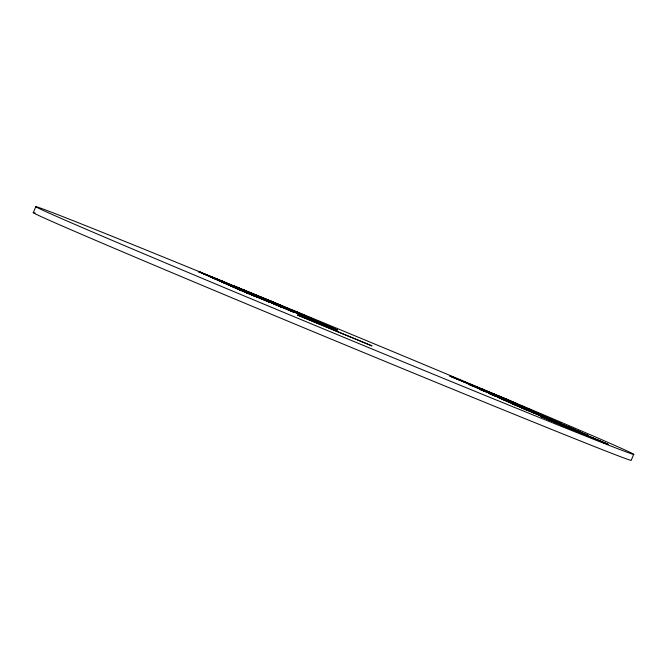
<?xml version="1.0" encoding="UTF-8"?>
<svg xmlns="http://www.w3.org/2000/svg" width="667" height="667" viewBox="0 0 667 667"><rect width="100%" height="100%" fill="white"/><g stroke="black" fill="none" stroke-linecap="round" stroke-linejoin="round"><path stroke-width="1" d="M560.88 424.946L608.171 444.497L561.264 424.704M582.599 433.683L597.507 440.103M320.81 322.678C319.176 322.053 322.261 323.612 321.019 322.77M219.326 280.49L217.384 279.39L220.569 280.99M33.35 212.556L35.826 206.578M198.533 271.636L222.386 281.307L198.332 271.536L241.154 290.545L269.093 302.018L222.311 281.207L277.505 305.444M204.786 274.229L228.973 284.617M211.239 276.863L208.804 276.013L229.131 284.576M208.863 275.888L210.047 276.555M210.222 276.63L210.947 276.772M211.756 277.33L217.4 279.54M213.207 277.972L213.999 278.197M215.499 278.906L213.482 278.039L220.519 281.115L217.917 280.007L220.002 280.899M213.515 278.047L214.891 278.447M214.924 278.581L213.732 277.881L220.785 280.807M215.249 278.406L217.367 279.381M214.649 278.406L215.549 278.614L214.699 278.281M226.28 283.25L216.842 279.24M217.242 279.49L213.215 277.572L225.404 283.267M218.001 279.898L219.668 280.323L218.918 280.098M219.76 280.715L216.05 279.089M220.027 280.549L216.792 279.365M220.96 281.166L225.938 283.041L214.841 278.573M226.313 283.667L220.11 280.89L225.571 283.258M221.911 281.424L220.135 280.515M220.935 281.074L222.178 281.357M222.003 281.499L223.82 282.308L221.111 281.216M222.378 281.682L221.294 281.082M223.845 282.616L222.528 281.908L225.888 283.167M222.428 281.557L223.47 281.874M223.62 282.241L222.82 281.724M223.737 282.174L223.612 282.591L247.265 292.505L246.598 292.063M224.312 282.9L223.67 282.466L239.186 288.978M224.529 282.808L226.613 283.542M225.229 282.725L221.369 280.924M224.529 282.491L225.721 282.95L221.077 281.316M225.646 282.908L225.279 282.591M227.047 283.8L228.239 284.125L226.346 283.367L230.323 284.992L226.505 283.525M227.197 284.042L231.024 285.584M228.189 284.25L225.696 283.033M227.155 283.884L234.359 286.785L228.548 284.309M240.445 289.978L229.098 284.826L234.792 287.219M229.848 284.767L235.042 287.235M229.765 285.318L229.348 284.942M226.296 283.492L229.965 284.859M234.434 287.21L230.215 285.126M235.193 287.51L231.09 285.918L232.475 286.31M229.523 284.817L232.399 286.118L231.833 285.718M232.5 285.593L239.111 288.127L232.55 285.459M232.908 286.435L232.383 286.218M233.208 286.643L234.917 287.535L233.108 286.668L234.15 287.244M234.234 287.052L231.266 285.701M235.009 287.652L235.143 287.202L237.177 288.052M237.986 287.669L235.443 286.81L237.927 287.794M236.06 288.061L235.059 287.527M240.095 289.828L236.426 288.027L237.56 288.636M236.001 287.877L239.653 289.353M235.084 287.385L237.077 288.144M237.644 288.252L238.069 288.427L236.285 287.902M239.428 289.261L239.787 289.553L236.843 288.136L239.937 289.411M241.062 290.162L235.701 287.785M239.77 289.686L238.603 289.044L241.112 290.037M238.794 288.894L236.452 287.819M238.944 289.195L238.719 288.711M238.094 288.561L238.969 289.036L237.369 288.361M239.503 289.353L245.948 291.938L244.097 291.346M240.237 289.52L241.371 290.12M240.262 289.987L238.186 288.678M240.395 290.212L198.499 271.452M241.412 290.07L238.002 288.444M247.424 293.071L242.296 290.745L245.373 291.963M247.365 291.863L242.655 289.728L245.398 291.087M242.53 289.895L243.147 289.912M233.909 286.085L244.497 290.829M243.63 291.154L241.279 290.17M243.839 291.571L242.538 290.854M242.279 290.52L244.022 291.279L243.63 290.945M239.987 289.653L244.339 291.129M246.848 292.813L244.197 291.679L248.441 293.247L244.822 291.704M245.89 292.063L245.289 291.629M245.164 292.213L268.884 301.918M245.681 291.145L246.315 291.229L245.339 290.945M245.539 292.054L244.389 291.746M245.981 291.446L301.1 313.924L294.797 311.197M242.988 289.895L246.206 291.012M250.484 294.089L246.748 292.596M250.784 293.48L247.907 292.204L252.109 294.18M248.224 293.238L247.274 292.988M249.933 293.889L250.492 293.955M252.901 294.43L251.384 293.839L252.843 294.564M252.601 294.722L253.293 295.181L229.048 285.001L232.049 286.01M252.793 295.047L256.628 296.823L251.884 294.664M252.76 295.248L254.627 295.848L252.81 295.114M253.702 295.631L254.185 295.639M272.286 302.81L254.594 295.164L262.348 298.516L260.847 297.732M256.036 296.548L253.21 295.223M256.086 296.623L256.687 296.698L256.095 296.423M257.229 296.782L257.904 297.224L233.675 286.91M266.375 300.458L262.206 298.699L265.258 299.85M265.016 299.933C261.906 298.349 272.986 303.051 267.725 301.025M264.44 299.2L260.922 297.874L277.105 304.761M267.392 300.75L271.744 302.56M268.909 301.534L280.207 306.436M269.802 300.85L271.161 301.292M271.411 302.418L269.701 301.376M272.386 302.818L275.279 303.81M272.303 303.277L277.555 305.319M273.111 302.259L270.393 301.117M273.47 303.293L272.678 302.943M267.901 301.125L307.237 317.25L269.46 301.442L270.035 301.717M276.647 305.086L275.112 304.285M277.189 303.985L272.011 302.026L275.855 303.577L273.995 302.593M275.613 304.527L279.039 305.978M276.663 303.76L274.012 302.476M276.43 304.46L274.004 303.101M278.347 305.503L280.965 306.703L278.289 305.619M275.363 304.402L279.265 305.82L275.413 304.277M280.49 306.587L282.316 307.312L281.382 306.778M282.133 307.245L279.681 306.203M283.025 307.137L282.424 306.72L286.393 308.337M284.834 307.262L277.247 303.86M283.508 307.037L286.752 308.488M283.75 307.637L291.729 310.697L287.043 308.571M283.408 307.462L286.635 308.754L282.625 306.962M286.101 308.504L286.685 308.629M286.393 308.187L287.327 308.721M288.594 309.605L286.993 308.704M279.623 306.328L294.205 312.339L287.143 309.171M297.649 312.856L287.652 308.521M287.652 308.854L289.053 309.605L287.602 308.988M287.093 309.305L290.62 310.68M291.521 309.997L287.602 308.646M291.671 311.314L294.264 312.214L288.736 309.847M294.08 311.831L297.307 313.04L283.075 307.012M251.792 294.08L297.365 312.473M294.689 311.664L287.969 308.646M293.147 310.914L295.973 311.906M296.181 312.815L297.415 313.048M296.523 313.173L303.352 316.075M299.725 313.482L298.132 312.84L299.825 313.94L293.255 311.047M297.432 312.765L294.731 311.422M299.95 313.899L298.241 312.881M303.635 315.333L299.208 313.398L300.9 314.174M299.666 313.282L299.958 313.782M299.458 314.474L296.582 313.048M303.001 315.933L299.666 314.324L302.726 315.666M300.15 313.54L301.05 314.049L300.1 313.665A61.647 0.542 22.5 0 1 303.76 315.258M297.682 312.389L304.369 315.433L302.401 314.649M305.044 316.025L301.684 314.507M301.709 315.391L299.508 314.349M303.143 314.891L325.046 324.462L322.686 323.787M303.668 315.449L302.993 315.007L304.085 315.724L302.943 315.132M304.135 316.4L308.746 318.159L304.952 316.533M304.519 315.841L309.488 317.951M329.139 326.371L300.408 314.007M305.411 316.517L306.011 316.608M304.636 316.475L305.803 316.933L303.327 315.624M305.511 316.066L306.22 316.208M305.228 316.083L321.336 322.911M306.845 317.058L294.264 311.472M323.545 323.87L306.478 316.8M245.356 291.12L244.722 290.879L314.199 319.801L307.62 316.725M308.796 317.509L308.104 317.017M308.421 318.001L306.795 317.159M308.854 317.384L309.655 317.775L308.963 317.309M309.205 317.884L309.713 317.659M303.06 315.991L319.21 322.561L306.036 316.725M309.121 317.642L310.855 318.251L308.629 317.4M307.829 317.442L312.556 319.86C314.857 320.402 320.06 323.161 318.726 322.036M303.902 315.95L333.225 328.097L331.549 327.58M314.207 319.66L312.364 319.068M313.432 320.243L298.616 313.999M314.107 320.177L313.073 319.568M318.417 321.869L313.782 319.785M313.84 320.385L316.05 321.244L315.633 320.902M316.183 320.952L328.748 326.096L328.181 326.063A53.477 0.467 22.5 0 0 319.426 322.469L318.993 322.294M316.808 321.177L316.5 320.885L318.467 321.744M318.209 321.978L318.676 321.744M319.36 322.353L324.996 324.587M319.426 322.469L319.485 322.344A53.477 0.467 22.5 0 1 328.231 325.938L328.748 326.155M319.601 322.186L306.311 316.567M320.418 322.67L322.369 323.653M324.42 324.612L321.019 322.961M321.236 322.911L319.651 322.061M321.744 323.312L323.27 324.17M322.211 323.195L322.595 323.662M322.52 323.912L337.494 329.982M323.628 324.404L322.011 323.57M323.67 323.987L324.946 324.579L324.012 323.995M324.012 324.204L325.029 324.462M324.437 324.379L325.93 325.271L324.871 324.646M327.18 325.404L329.781 326.655L329.006 326.346M328.231 325.938L329.723 326.78L328.956 326.471M333.175 328.222L327.088 325.654M332.091 327.797L333.208 328.089M332.983 328.247L334.009 328.698M334.359 328.589L337.444 330.107M496.481 395.589L449.992 375.971L507.704 399.7M455.428 378.531L449.992 375.971M468.384 384.142L530.857 410.122M469.71 384.4L455.478 378.406M478.456 388.211L469.76 384.275M484.892 391.612L479.423 389.036L551.701 419.376L546.24 416.8M504.06 398.457L480.448 388.661L504.06 398.457L498.207 396.123M481.624 389.336L480.448 388.661M494.697 395.965L489.236 393.388L561.564 423.603L509.371 402.476L499.041 397.749L520.769 407.037M500.233 396.948L498.149 396.248M504.302 398.808L516.583 403.702L507.037 399.4M507.754 400.483L530.907 409.997M504.252 398.933L510.789 401.451M579.139 431.407L511.923 403.46L574.387 429.448M515.549 403.493L516.491 403.685M517.384 406.036L511.923 403.46M527.163 410.38L521.727 407.812L561.306 424.954L577.222 431.199M525.396 407.545L468.334 384.267M536.426 412.448L541.896 415.024L507.695 400.617M575.137 430.824L543.455 417.592A283.217 2.468 22.5 0 1 541.237 416.567L553.76 421.561M541.446 416.241L561.322 424.579M550.267 420.602L543.505 417.459A283.217 2.468 22.5 0 1 541.287 416.441M552.134 420.635L575.796 430.298L575.187 430.157M553.36 421.177L552.184 420.51M556.045 421.152L561.514 423.728M560.755 424.879L553.585 421.511M564.999 425.93L562.673 425.121L571.244 428.639M563.465 425.621L560.647 424.279M550.317 420.477L564.741 426.371M568.926 426.872L573.47 429.039M564.691 426.505L568.843 427.989M568.793 428.114L570.235 428.397M575.796 430.298L571.919 428.914L574.787 429.831M573.562 429.29L574.737 429.957M579.448 431.541L578.773 431.241M575.804 430.774L580.482 432.533M581.624 433.567L582.541 433.783M578.439 431.774L588.319 435.543L579.089 431.532M582.474 433.417L588.227 435.526M608.171 444.497L599.433 440.462M633.65 454.444A323.828 2.826 22.5 0 1 174.27 266.625A323.828 2.826 22.5 0 1 196.298 270.46A323.828 2.826 22.5 0 1 633.65 454.444L631.174 460.422A323.828 2.826 22.5 0 1 308.379 329.648A323.828 2.826 22.5 0 1 35.134 213.073M298.758 312.881L301.017 314.04L297.64 312.548M516.441 403.81L512.756 402.093M588.177 435.659L579.39 431.666M213.54 277.914L215.558 278.781M314.199 319.801L313.432 319.501M244.055 291.145L242.813 290.654M222.461 281.991L222.036 281.833L224.279 282.725M285.226 308.246L289.645 309.855L288.736 309.43M216.008 279.198L217.959 279.973M236.36 288.244L237.294 288.611L236.543 288.219M304.102 315.791L303.385 315.499M272.286 302.318L268.926 300.934M223.67 282.116L222.945 281.899M302.568 314.957L303.035 315.141M245.948 291.938L244.147 291.221M275.263 303.352L270.152 301.251M210.28 276.505L209.855 276.33M321.586 323.395L323.111 324.07M217.976 279.873L220.602 280.932M241.204 289.82C238.553 288.769 242.013 290.395 240.637 289.711M245.731 290.995L247.415 291.737M275.855 303.577L271.894 301.859M285.326 308.054L286.343 308.462M233.108 286.752L231.999 286.135M247.332 292.863L248.891 293.68L240.453 290.087M229.907 284.984L227.164 283.775M229.215 285.009L230.098 285.359M278.347 305.636L279.623 306.145M308.479 317.876L304.119 316.066M581.682 433.442L570.185 428.522M211.823 277.18L214.049 278.072M306.12 316.316L303.852 315.324M503.743 398.499L501.809 397.732M210.28 276.647L213.215 277.881M243.955 291.254L242.763 290.779M299.741 314.499L300.383 314.757M222.511 281.866C221.569 281.541 224.379 282.683 221.411 281.357M243.096 290.037L247.165 292.004L241.304 289.37L242.138 289.878M297.49 312.64L300.775 314.032L299.533 313.673M290.729 310.747L289.57 310.272L290.545 310.814M254.127 295.798L254.577 295.973L253.352 295.431M514.732 403.176L510.739 401.576M223.437 281.983L222.836 281.974L224.204 282.766M231.983 285.96L230.474 285.134L232.45 285.993L232.074 285.818M237.477 288.311L239.028 288.903M231.866 286.06L231.182 285.793L232.65 286.451M270.093 301.592L276.713 304.444L272.444 302.535L275.329 303.677M224.587 282.366L225.696 282.783M248.032 292.254L248.799 292.563M254.719 295.214L255.528 295.548M249.983 293.763L244.389 291.529M256.145 296.49L251.834 294.797M324.495 324.254L324.062 324.079M231.816 286.193L232.424 286.435M291.079 310.263L289.561 309.488L292.713 310.789M299.867 314.399L300.433 314.632M222.57 281.666L225.304 282.75M238.044 288.694L236.768 288.019M582.524 433.292L563.523 425.488M230.348 285.301L229.048 284.626M230.974 285.718L227.147 284.175M273.945 303.227L270.168 301.701L273.52 303.168M308.871 317.484L308.054 317.142M236.71 288.152L237.419 288.436M246.982 292.521L248.491 293.121L246.807 292.388M221.661 281.14L223.887 282.083M221.01 281.032L223.829 282.208M302.451 314.524L304.202 315.208M295.923 312.031L297.307 312.606M229.465 284.942L225.821 283.333M310.48 318.251L309.296 317.684M312.423 318.943L313.165 319.243M234.059 287.135L235.009 287.444M320.068 322.403L320.935 322.761M319.485 322.344L317.742 321.636M320.01 322.528L320.885 322.886M322.903 323.753L323.487 323.995M252.218 295.022L253.493 295.573M312.606 319.726L315.791 320.977M331.607 327.447L332.141 327.672M571.969 428.789L567.534 426.972M305.136 315.766L244.956 290.879M268.876 301.384L305.461 316.383M313.44 319.785L309.421 317.942L320.944 323.203M314.566 320.135L327.147 325.529L313.015 319.693M257.904 297.224L239.787 289.553M279.206 305.945L304.285 316.216M449.942 376.096L506.945 399.508M280.907 306.712L291.721 311.189M479.373 389.161L541.946 414.899M489.178 393.522L551.759 419.251M498.991 397.874L561.564 423.603M511.864 403.585L574.445 429.323M521.677 407.946L578.681 431.349M580.432 432.658L599.383 440.587M541.237 416.567L553.71 421.686M597.532 439.987L608.221 444.372M220.627 280.715L221.319 281.049M268.609 300.35L271.11 301.417M297.199 312.223L298.541 312.931M249.625 292.68L243.255 290.003M268.551 300.475L269.985 301.067M284.526 307.012L281.015 305.686L284.884 307.128M221.194 281.015L216.8 279.298M249.575 292.805L246.056 291.346M303.902 315.199L304.936 315.741M221.269 281.332L224.637 282.8M245.348 291.221L244.681 290.937L251.634 293.839M252.168 294.055L250.642 293.455M222.094 281.791L220.027 280.932L221.019 281.449M226.271 283.625L228.089 284.292M233.683 286.752L237.694 288.336M286.251 308.396L287.277 308.846M317.792 321.502L319.084 322.003M233.158 286.543L235.401 287.51M236.777 288.169L237.61 288.511M243.105 290.854L244.005 291.221M302.918 315.408L304.135 315.908M241.938 290.437L245.331 292.021L241.737 290.387M287.777 309.405L290.77 310.897M304.085 316.033L301.242 314.999L305.694 316.7M328.447 326.171L329.173 326.471M493.255 394.089L490.987 393.155L492.446 393.905M250.534 294.105L247.79 292.955L250.484 294.23M303.402 315.95L301.717 315.283M327.355 325.763L328.272 326.138M243.53 291.279L239.937 289.786M498.974 396.615L481.674 389.211M496.431 395.714L498.924 396.74M270.035 300.934L272.328 301.893M271.044 301.209L273.787 302.351M269.76 300.85L275.93 303.418M248.007 291.979L248.649 292.246M269.71 300.975L273.061 302.393M304.469 315.433L307.57 316.85M247.957 292.104L248.591 292.371M219.701 280.507L220.727 280.932M291.062 310.138L292.663 310.922M220.077 280.807L222.211 281.816M224.737 282.633L226.33 283.5M251.584 293.964L250.917 293.688M224.687 282.766L226.363 283.542M228.589 284.501L229.998 285.084M232.65 286.326L237.093 288.069M250.584 293.58L248.549 292.58M271.261 302.234L272.336 302.685M241.346 289.978L241.879 290.203M244.439 291.404L244.872 291.579M267.951 301L265.791 300.217L271.236 302.543L265.733 300.342L275.062 304.41M297.365 313.173L289.103 309.471M280.824 306.545L275.671 304.402M302.618 315.558L303.852 316.075M240.879 290.003L242.104 290.662M278.556 305.736L280.774 306.67M244.481 291.787L242.488 290.979M251.367 294.597L250.217 293.955L252.501 295.047M278.506 305.861L280.857 306.87M562.723 424.996L553.418 421.052M271.344 301.476L273.737 302.476M289.086 309.079L291.462 310.08M478.506 388.086L487.477 391.863M287.919 308.771L289.028 309.246M292.179 310.605L294.272 311.439M310.013 317.976L310.847 318.326M215.708 278.873L217.092 279.448M218.843 279.998L219.751 280.382M220.243 280.765L223.253 281.908M487.427 391.988L489.528 392.863M215.649 278.998L217.042 279.573M225.037 282.966L226.221 283.383M228.489 284.442L230.048 284.959M317.309 321.302L316.458 320.944M265.066 299.8L266.333 300.325M303.585 315.841L309.83 318.476M303.535 315.966L305.686 316.875M236.118 288.044L235.701 287.911M251.409 294.447L253.618 295.373M287.71 309.555L288.678 309.972M276.622 305.111L279.49 306.303M273.07 302.084L279.406 304.877L278.748 304.444M271.944 301.726L277.705 304.144M487.977 392.054L485.493 391.004M298.157 312.923L299.225 313.415M244.622 290.887L243.847 290.403M293.205 311.172L297.04 312.748M221.244 281.207L221.828 281.449M223.895 282.491L224.587 282.925M263.798 299.275L264.249 299.466M305.002 316.4L306.987 317.275M264.199 299.591L259.888 297.615L263.748 299.4M279.715 306.086L278.506 305.569M252.293 294.989L252.743 295.173M559.713 423.895L553.927 421.427M560.805 424.746L556.945 423.095M297.874 312.956L299.591 313.548L297.09 312.623M230.423 285.268L231.499 285.718M241.362 290.195L240.253 289.72M237.969 288.461L238.869 288.836M235.143 287.635L233.283 286.693M305.169 315.883L303.718 315.324M237.594 288.377L238.669 288.836M237.502 288.611L237.936 288.794M243.897 291.446L244.38 291.654M241.062 289.928L240.303 289.595M218.126 279.673L217.309 279.323M218.067 279.798L217.259 279.448M227.264 283.692L228.239 284.125M484.059 390.395L482.183 389.586M238.769 288.969L240.32 289.862M244.239 291.321L245.239 291.754M301.634 314.641L300.317 314.065M299.208 313.523L299.875 313.815M319.218 322.303L320.352 322.803L318.234 321.861M300.792 313.69L302.726 314.549M322.153 323.32L323.962 324.12M313.865 319.968L314.516 320.26M309.88 318.351L310.372 318.568M285.351 308.171L282.683 306.837M508.029 399.992L511.681 401.617M526.263 408.079L529.94 409.713M497.065 396.098L502.584 398.549M515.199 404.711L520.719 407.162M315.783 320.343L317.425 321.077M304.877 315.666L305.711 316.183L304.652 315.566M276.722 303.627L283.475 306.687M291.779 310.572L296.331 312.59M313.84 320.26L315.741 321.102M262.398 298.382L270.035 301.834M235.776 286.818L240.904 289.094M251.534 293.905L262.206 298.699M226.346 283.367L227.047 283.683M556.895 423.22L553.527 421.636M300.067 313.582A61.647 0.542 22.5 0 1 303.81 315.124M238.261 287.752L270.285 300.934L238.261 287.752M247.599 292.896L251.651 294.789L247.599 292.896M301.351 314.207L302.409 314.824L301.351 314.207M330.899 327.172L331.849 327.739L330.899 327.172M298.032 315.233L297.432 315.082L372.044 345.931L298.032 315.233M309.363 317.534L308.654 317.242L309.355 317.55M222.945 281.974L222.269 281.699L222.945 281.999"/></g></svg>
